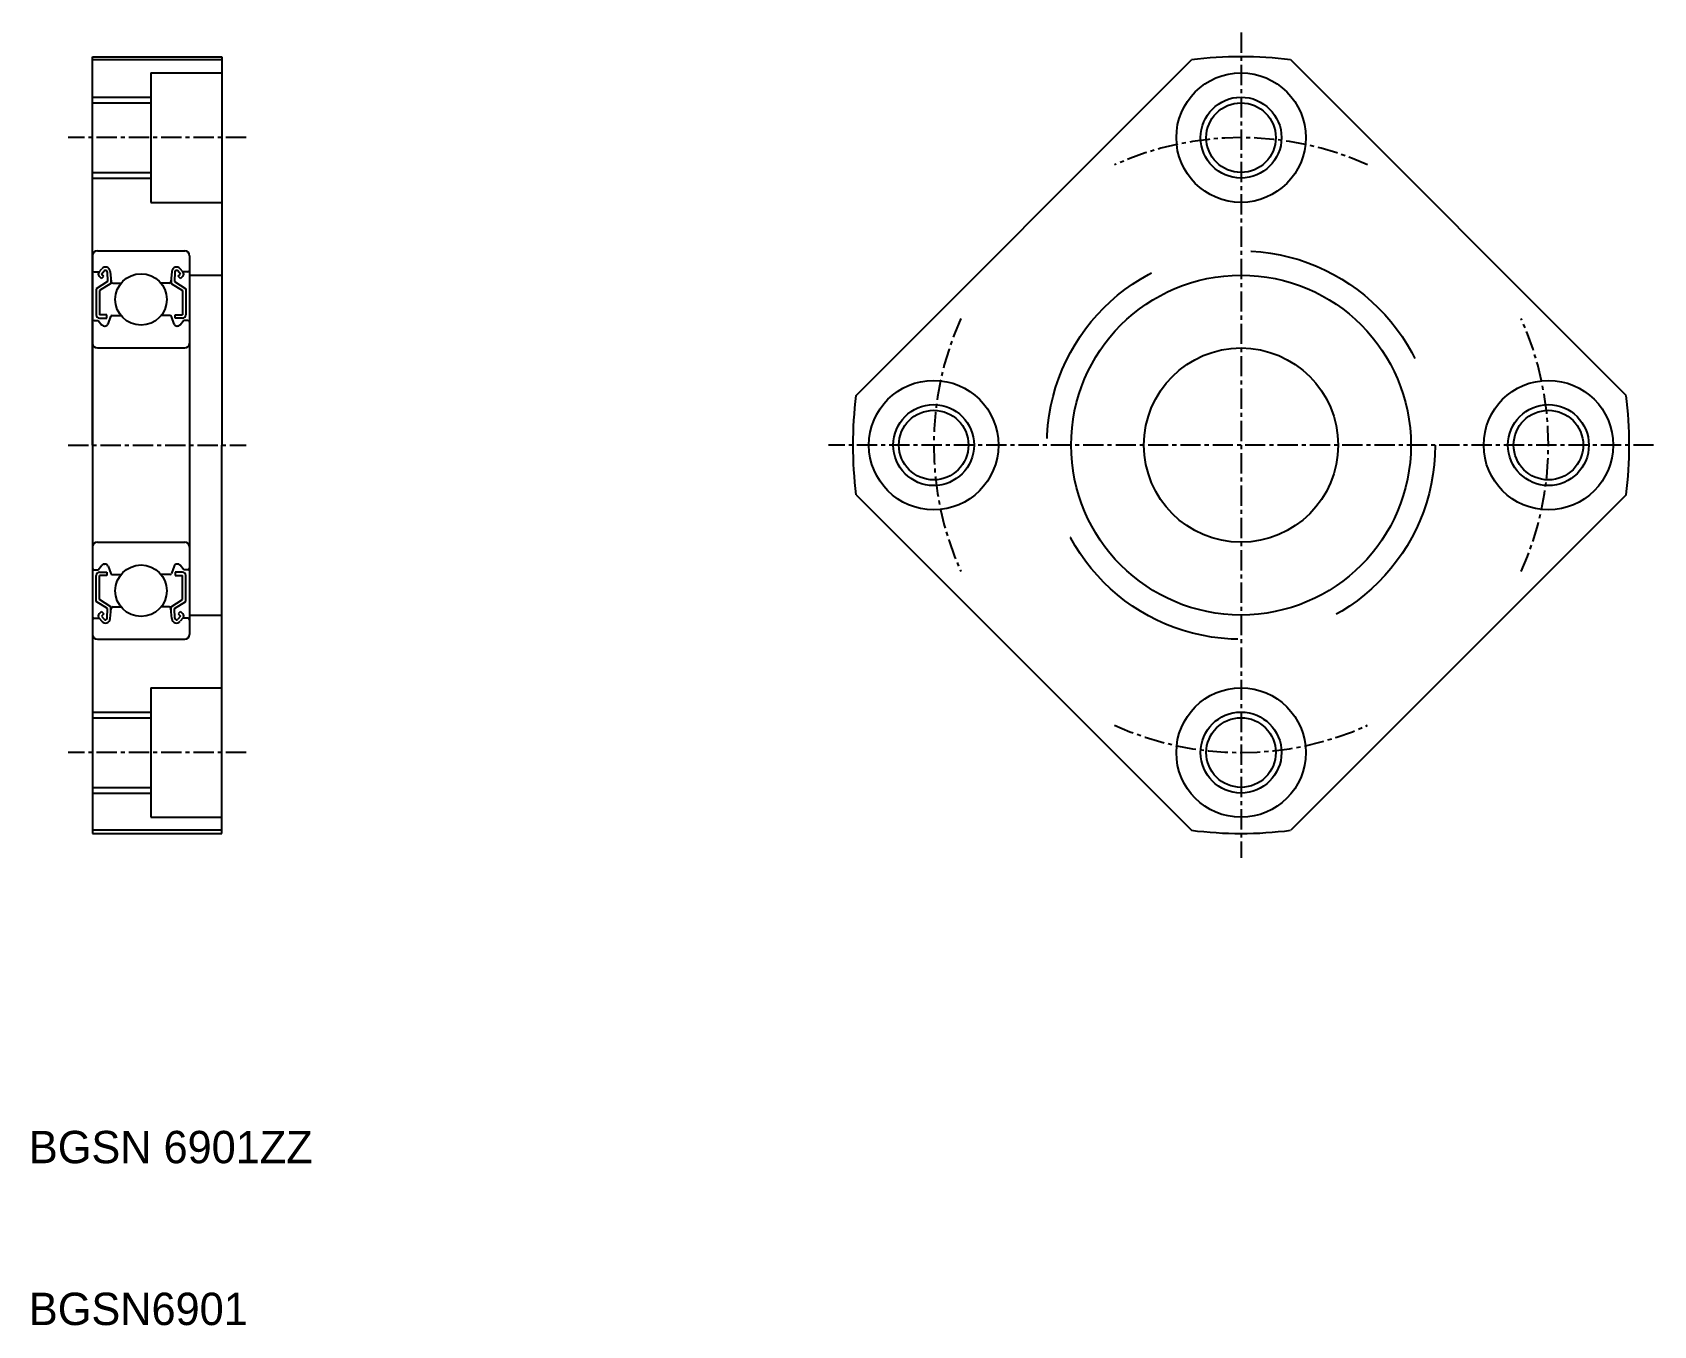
# Model space of a CAD drawing. Extents: x 157 to 257, y 67 to 147.
import ezdxf

# ---------------------------------------------------------------- set-up
doc = ezdxf.new("R2010")
doc.units = 0
doc.linetypes.add('CENTER', pattern=[2, 1.25, -0.25, 0.25, -0.25])
doc.linetypes.add('DASHED', pattern=[19.05, 12.7, -6.35])
doc.layers.get('0').update_dxf_attribs({"linetype": 'CONTINUOUS'})
doc.layers.add('CENTER', color=1, linetype='CENTER')

msp = doc.modelspace()

# ---------------------------------------------------------------- linework, layer by layer
for p, q in [((160.32, 121.09), (160.32, 145.09)), ((160.32, 145.09), (168.32, 145.09)), ((168.32, 144.89), (160.32, 144.89)), ((168.32, 145.09), (168.32, 121.09)), ((207.52, 124.16), (228.25, 144.89)), ((255.12, 124.16), (234.39, 144.89)), ((163.92, 144.09), (163.92, 136.09)), ((163.92, 144.09), (168.32, 144.09)), ((160.32, 142.24), (163.92, 142.24)), ((160.32, 137.94), (163.92, 137.94)), ((163.92, 136.09), (168.32, 136.09)), ((160.32, 132.79), (160.32, 109.39)), ((160.62, 133.09), (166.02, 133.09)), ((166.32, 132.79), (166.32, 109.39)), ((160.42, 131.79), (160.73, 131.79)), ((160.73, 131.79), (160.89, 131.98)), ((160.88, 131.38), (160.74, 131.52)), ((160.88, 131.66), (161.04, 131.85)), ((161.03, 131.52), (160.88, 131.66)), ((160.88, 131.38), (161.03, 131.52)), ((161.22, 131.79), (161.25, 131.19)), ((161.42, 131.81), (161.47, 131.18)), ((161.45, 131.43), (161.45, 131.08)), ((165.22, 131.81), (165.17, 131.18)), ((165.19, 131.43), (165.19, 131.08)), ((165.42, 131.79), (165.39, 131.19)), ((165.76, 131.66), (165.6, 131.85)), ((165.62, 131.52), (165.76, 131.66)), ((165.76, 131.38), (165.62, 131.52)), ((165.91, 131.79), (165.75, 131.98)), ((165.76, 131.38), (165.9, 131.52)), ((166.22, 131.79), (165.91, 131.79)), ((161.25, 131.19), (160.55, 130.75)), ((160.55, 130.75), (160.55, 129.14)), ((161.45, 131.08), (160.75, 130.64)), ((160.75, 130.64), (160.75, 129.14)), ((161.57, 131.09), (162.09, 131.09)), ((165.07, 131.09), (164.55, 131.09)), ((165.19, 131.08), (165.89, 130.64)), ((165.39, 131.19), (166.09, 130.75)), ((165.89, 130.64), (165.89, 129.14)), ((166.09, 130.75), (166.09, 129.14)), ((160.42, 128.79), (160.67, 128.79)), ((160.67, 128.79), (160.9, 128.51)), ((161.2, 129.14), (160.75, 129.14)), ((160.75, 128.94), (161.2, 128.94)), ((161.06, 128.44), (161.09, 128.44)), ((161.2, 128.94), (161.2, 129.14)), ((161.28, 128.57), (161.45, 129.03)), ((161.54, 129.09), (162.09, 129.09)), ((165.1, 129.09), (164.55, 129.09)), ((165.36, 128.57), (165.2, 129.03)), ((165.44, 128.94), (165.44, 129.14)), ((165.44, 129.14), (165.89, 129.14)), ((165.89, 128.94), (165.44, 128.94)), ((165.58, 128.44), (165.55, 128.44)), ((165.97, 128.79), (165.74, 128.51)), ((166.22, 128.79), (165.97, 128.79)), ((160.62, 127.09), (166.02, 127.09)), ((160.32, 121.09), (160.32, 97.09)), ((168.32, 97.09), (168.32, 121.09)), ((207.52, 118.02), (228.25, 97.29)), ((255.12, 118.02), (234.39, 97.29)), ((160.62, 115.09), (166.02, 115.09)), ((160.42, 113.39), (160.67, 113.39)), ((160.67, 113.39), (160.9, 113.67)), ((161.06, 113.74), (161.09, 113.74)), ((161.28, 113.61), (161.45, 113.16)), ((165.36, 113.61), (165.2, 113.16)), ((165.58, 113.74), (165.55, 113.74)), ((165.97, 113.39), (165.74, 113.67)), ((166.22, 113.39), (165.97, 113.39)), ((160.55, 111.43), (160.55, 113.04)), ((160.75, 113.24), (161.2, 113.24)), ((160.75, 111.54), (160.75, 113.04)), ((161.2, 113.04), (160.75, 113.04)), ((160.87, 113.24), (160.87, 113.24)), ((160.98, 113.24), (160.98, 113.24)), ((161.2, 113.24), (161.2, 113.04)), ((161.54, 113.09), (162.09, 113.09)), ((165.1, 113.09), (164.55, 113.09)), ((165.89, 113.24), (165.44, 113.24)), ((165.44, 113.24), (165.44, 113.04)), ((165.44, 113.04), (165.89, 113.04)), ((165.89, 111.54), (165.89, 113.04)), ((166.09, 111.43), (166.09, 113.04)), ((161.25, 110.99), (160.55, 111.43)), ((161.45, 111.1), (160.75, 111.54)), ((165.19, 111.1), (165.89, 111.54)), ((165.39, 110.99), (166.09, 111.43)), ((160.42, 110.39), (160.73, 110.39)), ((160.73, 110.39), (160.89, 110.2)), ((160.88, 110.8), (160.74, 110.66)), ((160.88, 110.8), (161.03, 110.66)), ((161.03, 110.66), (160.88, 110.52)), ((160.88, 110.52), (161.04, 110.33)), ((161.22, 110.39), (161.25, 110.99)), ((161.42, 110.37), (161.47, 111)), ((161.45, 110.76), (161.45, 111.1)), ((161.57, 111.09), (162.09, 111.09)), ((165.07, 111.09), (164.55, 111.09)), ((165.22, 110.37), (165.17, 111)), ((165.19, 110.76), (165.19, 111.1)), ((165.42, 110.39), (165.39, 110.99)), ((165.76, 110.52), (165.6, 110.33)), ((165.76, 110.8), (165.62, 110.66)), ((165.62, 110.66), (165.76, 110.52)), ((165.91, 110.39), (165.75, 110.2)), ((165.76, 110.8), (165.9, 110.66)), ((166.22, 110.39), (165.91, 110.39)), ((160.62, 109.09), (166.02, 109.09)), ((163.92, 106.09), (163.92, 98.09)), ((163.92, 106.09), (168.32, 106.09)), ((160.32, 104.24), (163.92, 104.24)), ((160.32, 99.94), (163.92, 99.94)), ((168.32, 97.29), (160.32, 97.29)), ((163.92, 98.09), (168.32, 98.09)), ((160.32, 97.09), (168.32, 97.09))]:
    msp.add_line(p, q)
at = {"color": 3}
for p, q in [((160.32, 142.59), (163.92, 142.59)), ((160.32, 137.59), (163.92, 137.59)), ((160.32, 104.59), (163.92, 104.59)), ((160.32, 99.59), (163.92, 99.59))]:
    msp.add_line(p, q, dxfattribs=at)
at = {"color": 7, "linetype": 'CONTINUOUS'}
for p, q in [((166.32, 131.59), (168.32, 131.59)), ((166.32, 110.59), (168.32, 110.59))]:
    msp.add_line(p, q, dxfattribs=at)
for centre, radius in [((231.32, 140.09), 4), ((231.32, 140.09), 2.15), ((163.32, 130.09), 1.59), ((231.32, 121.09), 10.5), ((231.32, 121.09), 6), ((212.32, 121.09), 4), ((250.32, 121.09), 4), ((212.32, 121.09), 2.15), ((250.32, 121.09), 2.15), ((163.32, 112.09), 1.59), ((231.32, 102.09), 4), ((231.32, 102.09), 2.15)]:
    msp.add_circle(centre, radius)
at = {"color": 3}
for centre in [(231.32, 140.09), (212.32, 121.09), (250.32, 121.09), (231.32, 102.09)]:
    msp.add_circle(centre, 2.5, dxfattribs=at)
at = {"color": 3, "linetype": 'DASHED'}
msp.add_circle((231.32, 121.09), 12, dxfattribs=at)
for centre, radius, start, end in [((231.32, 121.09), 24, 82.6585, 97.3415), ((160.62, 132.79), 0.3, 90, 180), ((166.02, 132.79), 0.3, 0, 90), ((160.42, 131.89), 0.1, 180, 270), ((160.88, 131.66), 0.2, 139.9921, 224.998), ((161.12, 131.79), 0.3, 4.935, 139.9921), ((161.12, 131.79), 0.1, 3.0864, 139.9628), ((165.52, 131.79), 0.3, 40.0079, 175.065), ((165.52, 131.79), 0.1, 40.0372, 176.9136), ((165.76, 131.66), 0.2, 315.002, 40.0079), ((166.22, 131.89), 0.1, 270, 0), ((161.57, 131.19), 0.1, 184.935, 269.9989), ((165.07, 131.19), 0.1, 270.0011, 355.065), ((160.42, 128.69), 0.1, 90, 180), ((160.75, 129.14), 0.2, 180, 270), ((161.06, 128.64), 0.2, 219.9863, 270), ((161.09, 128.64), 0.2, 270, 340.0584), ((161.54, 128.99), 0.1, 89.999, 160.0584), ((165.1, 128.99), 0.1, 19.9416, 90.001), ((165.55, 128.64), 0.2, 199.9416, 270), ((165.58, 128.64), 0.2, 270, 320.0137), ((165.89, 129.14), 0.2, 270, 0), ((166.22, 128.69), 0.1, 0, 90), ((160.62, 127.39), 0.3, 180, 270), ((166.02, 127.39), 0.3, 270, 0), ((231.32, 121.09), 24, 172.6585, 187.3415), ((231.32, 121.09), 24, 352.6585, 7.3415), ((160.62, 114.79), 0.3, 90, 180), ((166.02, 114.79), 0.3, 360, 90), ((160.42, 113.49), 0.1, 180, 270), ((161.06, 113.54), 0.2, 90, 140.0137), ((161.09, 113.54), 0.2, 19.9416, 90), ((165.55, 113.54), 0.2, 90, 160.0584), ((165.58, 113.54), 0.2, 39.9863, 90), ((166.22, 113.49), 0.1, 270, 0), ((160.75, 113.04), 0.2, 90, 180), ((161.54, 113.19), 0.1, 199.9416, 270.001), ((165.1, 113.19), 0.1, 269.999, 340.0584), ((165.89, 113.04), 0.2, 0, 90), ((160.42, 110.29), 0.1, 90, 180), ((160.88, 110.52), 0.2, 135.002, 220.0079), ((161.12, 110.39), 0.3, 220.0079, 355.065), ((161.12, 110.39), 0.1, 220.0372, 356.9136), ((161.57, 110.99), 0.1, 90.0011, 175.065), ((165.07, 110.99), 0.1, 4.935, 89.9989), ((165.52, 110.39), 0.3, 184.935, 319.9921), ((165.52, 110.39), 0.1, 183.0864, 319.9628), ((165.76, 110.52), 0.2, 319.9921, 44.998), ((166.22, 110.29), 0.1, 0, 90), ((160.62, 109.39), 0.3, 180, 270), ((166.02, 109.39), 0.3, 270, 360), ((231.32, 121.09), 24, 262.6585, 277.3415)]:
    msp.add_arc(centre, radius, start, end)
at = {"layer": 'CENTER', "color": 1, "linetype": 'CENTER'}
for p, q in [((231.32, 146.59), (231.32, 95.59)), ((169.82, 140.09), (158.82, 140.09)), ((158.82, 121.09), (169.82, 121.09)), ((256.82, 121.09), (205.82, 121.09)), ((169.82, 102.09), (158.82, 102.09))]:
    msp.add_line(p, q, dxfattribs=at)
for start, end in [(65.6936, 114.3064), (155.6936, 204.3064), (335.6936, 24.3064), (245.6936, 294.3064)]:
    msp.add_arc((231.32, 121.09), 19, start, end, dxfattribs=at)

# ---------------------------------------------------------------- texts
for s, p in [('BGSN 6901ZZ', (156.39, 76.71)), ('BGSN6901', (156.39, 66.71))]:
    msp.add_text(s, height=2).set_placement(p)

doc.saveas('drawing.dxf')
